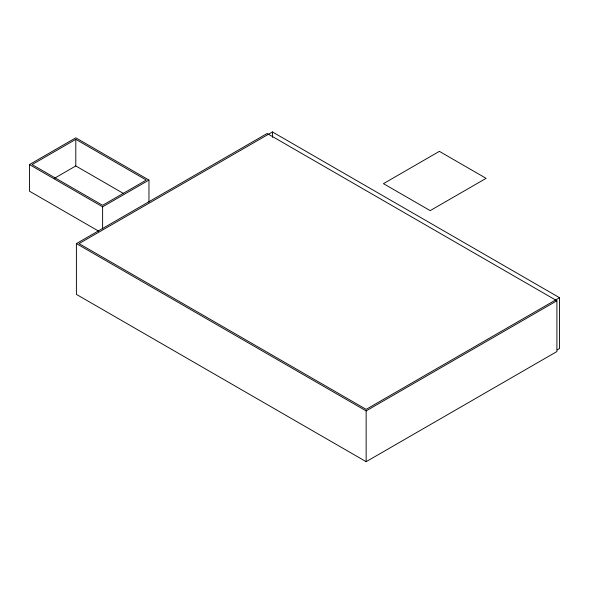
<?xml version="1.0" encoding="UTF-8"?>
<svg xmlns="http://www.w3.org/2000/svg" width="589" height="589" viewBox="0 0 589 589"><rect width="100%" height="100%" fill="white"/><g stroke="black" fill="none" stroke-linecap="round" stroke-linejoin="round"><path stroke-width="0.88" d="M98.635 231.131L29.45 191.182L29.45 164.581L75.797 137.819L148.958 180.065L148.958 202.079M75.797 139.35L32.093 164.581L102.611 205.289L146.315 180.065L75.797 139.35L75.797 165.951L123.337 193.398M54.343 178.342L75.797 165.951M29.45 164.581L102.611 206.82L148.958 180.065M76.401 243.603L267.148 133.475L556.907 300.765L556.907 351.545L366.152 461.673L76.401 294.39L76.401 243.603L366.152 410.894L556.907 300.765M559.55 297.71L272.442 131.951L79.044 243.603L366.152 409.362L559.55 297.71L559.55 348.489L557.165 349.866M366.152 410.894L366.152 461.673M272.442 131.951L272.442 137.392M102.611 206.82L102.611 228.834M474.292 127.327L474.292 127.327M439.372 151.358L383.446 183.65L430.169 210.626L486.102 178.334L439.372 151.358M486.507 134.38L486.507 134.38"/></g></svg>
